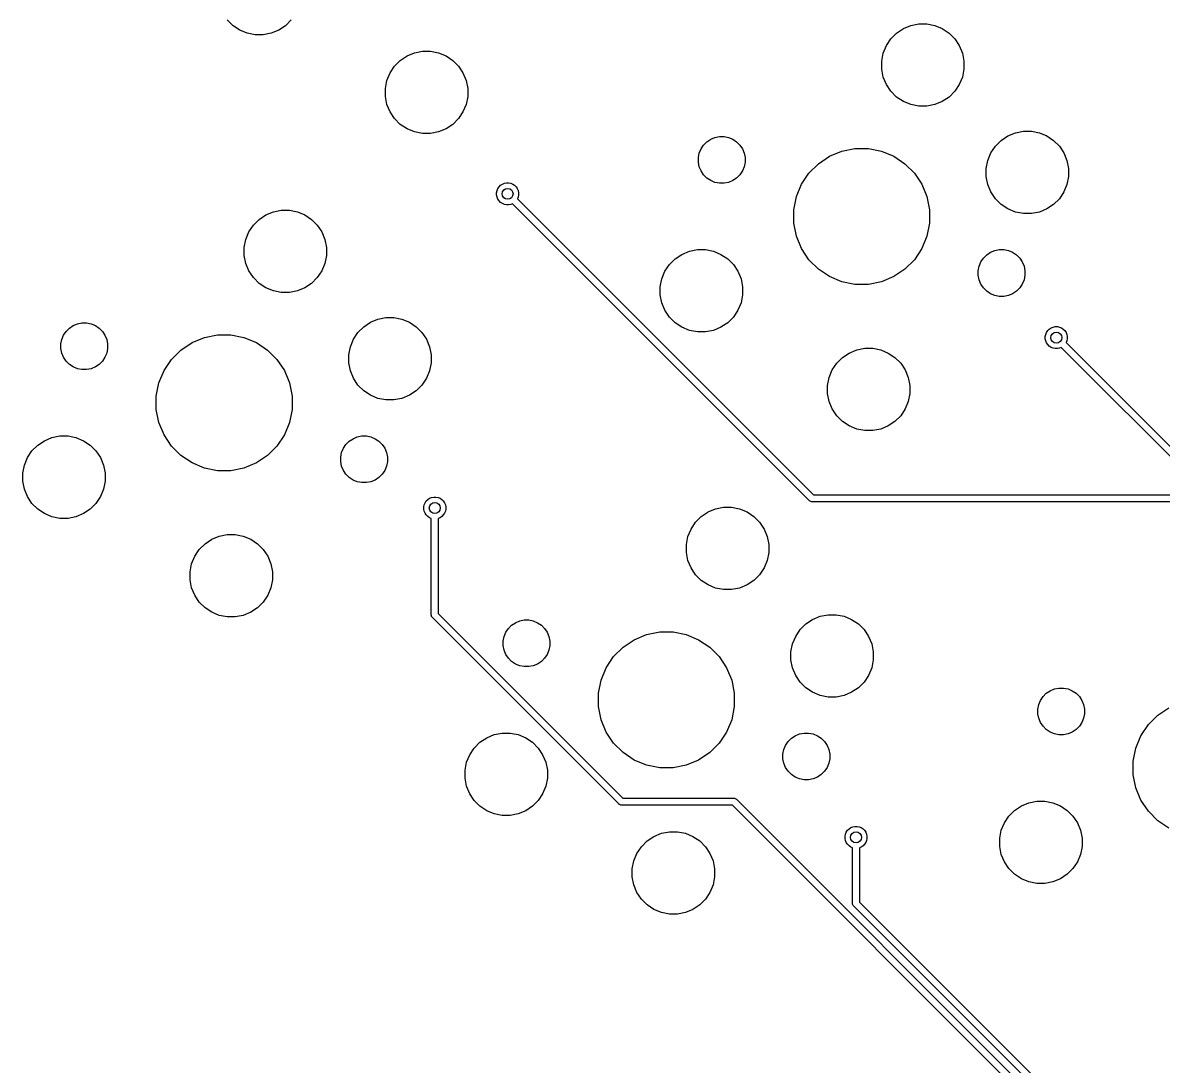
# Model space of a CAD drawing. Extents: x 0.3 to 11, y -13.3 to 4.6.
# Drawn here: x 0.254 to 1.891, y -10.975 to -9.478 of the extents above; entities that cross this region are included whole.
import ezdxf

# ---------------------------------------------------------------- set-up
doc = ezdxf.new("R2010")
doc.units = 0
doc.header["$MEASUREMENT"] = 0
doc.layers.add('BLACK', color=7, linetype='CONTINUOUS')

msp = doc.modelspace()

# ---------------------------------------------------------------- linework, layer by layer
at = {"layer": 'BLACK', "linetype": 'CONTINUOUS'}
for p, q in [((0.55599, -9.48201), (0.54777, -9.47378)), ((0.63951, -9.47378), (0.63128, -9.48201)), ((0.56566, -9.48847), (0.55599, -9.48201)), ((0.57641, -9.49292), (0.56566, -9.48847)), ((0.62161, -9.48847), (0.61086, -9.49292)), ((0.63128, -9.48201), (0.62161, -9.48847)), ((1.50825, -9.49263), (1.51792, -9.48617)), ((1.51792, -9.48617), (1.52867, -9.48172)), ((1.52867, -9.48172), (1.54007, -9.47945)), ((1.54007, -9.47945), (1.55171, -9.47945)), ((1.55171, -9.47945), (1.56312, -9.48172)), ((1.56312, -9.48172), (1.57386, -9.48617)), ((1.57386, -9.48617), (1.58354, -9.49263)), ((0.58782, -9.49519), (0.57641, -9.49292)), ((0.59945, -9.49519), (0.58782, -9.49519)), ((0.61086, -9.49292), (0.59945, -9.49519)), ((1.49356, -9.51053), (1.50002, -9.50086)), ((1.50002, -9.50086), (1.50825, -9.49263)), ((1.58354, -9.49263), (1.59176, -9.50086)), ((1.59176, -9.50086), (1.59823, -9.51053)), ((0.8057, -9.52537), (0.81645, -9.52092)), ((0.81645, -9.52092), (0.82786, -9.51865)), ((0.82786, -9.51865), (0.83949, -9.51865)), ((0.83949, -9.51865), (0.8509, -9.52092)), ((0.8509, -9.52092), (0.86165, -9.52537)), ((1.48684, -9.53269), (1.48911, -9.52128)), ((1.48911, -9.52128), (1.49356, -9.51053)), ((1.59823, -9.51053), (1.60268, -9.52128)), ((1.60268, -9.52128), (1.60495, -9.53269)), ((0.78134, -9.54973), (0.7878, -9.54006)), ((0.7878, -9.54006), (0.79603, -9.53183)), ((0.79603, -9.53183), (0.8057, -9.52537)), ((0.86165, -9.52537), (0.87132, -9.53183)), ((0.87132, -9.53183), (0.87955, -9.54006)), ((0.87955, -9.54006), (0.88601, -9.54973)), ((1.48684, -9.54432), (1.48684, -9.53269)), ((1.60495, -9.53269), (1.60495, -9.54432)), ((0.77689, -9.56048), (0.78134, -9.54973)), ((0.88601, -9.54973), (0.89046, -9.56048)), ((1.48911, -9.55573), (1.48684, -9.54432)), ((1.49356, -9.56647), (1.48911, -9.55573)), ((1.60268, -9.55573), (1.59823, -9.56647)), ((1.60495, -9.54432), (1.60268, -9.55573)), ((0.77462, -9.57189), (0.77689, -9.56048)), ((0.77462, -9.58352), (0.77462, -9.57189)), ((0.89046, -9.56048), (0.89273, -9.57189)), ((0.89273, -9.57189), (0.89273, -9.58352)), ((1.50002, -9.57615), (1.49356, -9.56647)), ((1.59823, -9.56647), (1.59176, -9.57615)), ((0.77689, -9.59493), (0.77462, -9.58352)), ((0.89273, -9.58352), (0.89046, -9.59493)), ((1.50825, -9.58437), (1.50002, -9.57615)), ((1.51792, -9.59084), (1.50825, -9.58437)), ((1.58354, -9.58437), (1.57386, -9.59084)), ((1.59176, -9.57615), (1.58354, -9.58437)), ((0.78134, -9.60568), (0.77689, -9.59493)), ((0.7878, -9.61535), (0.78134, -9.60568)), ((0.88601, -9.60568), (0.87955, -9.61535)), ((0.89046, -9.59493), (0.88601, -9.60568)), ((1.52867, -9.59529), (1.51792, -9.59084)), ((1.54007, -9.59756), (1.52867, -9.59529)), ((1.55171, -9.59756), (1.54007, -9.59756)), ((1.56312, -9.59529), (1.55171, -9.59756)), ((1.57386, -9.59084), (1.56312, -9.59529)), ((0.79603, -9.62358), (0.7878, -9.61535)), ((0.87955, -9.61535), (0.87132, -9.62358)), ((0.8057, -9.63004), (0.79603, -9.62358)), ((0.81645, -9.63449), (0.8057, -9.63004)), ((0.82786, -9.63676), (0.81645, -9.63449)), ((0.83949, -9.63676), (0.82786, -9.63676)), ((0.8509, -9.63449), (0.83949, -9.63676)), ((0.86165, -9.63004), (0.8509, -9.63449)), ((0.87132, -9.62358), (0.86165, -9.63004)), ((1.66799, -9.64022), (1.67874, -9.63576)), ((1.67874, -9.63576), (1.69015, -9.6335)), ((1.69015, -9.6335), (1.70178, -9.6335)), ((1.70178, -9.6335), (1.71319, -9.63576)), ((1.71319, -9.63576), (1.72393, -9.64022)), ((1.22768, -9.65871), (1.23135, -9.65323)), ((1.23135, -9.65323), (1.23602, -9.64856)), ((1.23602, -9.64856), (1.2415, -9.64489)), ((1.2415, -9.64489), (1.2476, -9.64237)), ((1.2476, -9.64237), (1.25407, -9.64108)), ((1.25407, -9.64108), (1.26067, -9.64108)), ((1.26067, -9.64108), (1.26714, -9.64237)), ((1.26714, -9.64237), (1.27324, -9.64489)), ((1.27324, -9.64489), (1.27873, -9.64856)), ((1.27873, -9.64856), (1.28339, -9.65323)), ((1.28339, -9.65323), (1.28706, -9.65871)), ((1.64363, -9.66458), (1.65009, -9.6549)), ((1.65009, -9.6549), (1.65832, -9.64668)), ((1.65832, -9.64668), (1.66799, -9.64022)), ((1.72393, -9.64022), (1.73361, -9.64668)), ((1.73361, -9.64668), (1.74183, -9.6549)), ((1.74183, -9.6549), (1.7483, -9.66458)), ((1.22387, -9.67128), (1.22516, -9.66481)), ((1.22516, -9.66481), (1.22768, -9.65871)), ((1.28706, -9.65871), (1.28958, -9.66481)), ((1.28958, -9.66481), (1.29087, -9.67128)), ((1.39602, -9.68001), (1.41198, -9.66935)), ((1.41198, -9.66935), (1.42972, -9.662)), ((1.42972, -9.662), (1.44854, -9.65826)), ((1.44854, -9.65826), (1.46774, -9.65826)), ((1.46774, -9.65826), (1.48656, -9.662)), ((1.48656, -9.662), (1.50429, -9.66935)), ((1.50429, -9.66935), (1.52025, -9.68001)), ((1.63918, -9.67532), (1.64363, -9.66458)), ((1.7483, -9.66458), (1.75275, -9.67532)), ((1.22387, -9.67788), (1.22387, -9.67128)), ((1.22516, -9.68435), (1.22387, -9.67788)), ((1.22768, -9.69045), (1.22516, -9.68435)), ((1.28958, -9.68435), (1.28706, -9.69045)), ((1.29087, -9.67788), (1.28958, -9.68435)), ((1.29087, -9.67128), (1.29087, -9.67788)), ((1.38245, -9.69358), (1.39602, -9.68001)), ((1.52025, -9.68001), (1.53383, -9.69358)), ((1.63691, -9.68673), (1.63918, -9.67532)), ((1.63691, -9.69837), (1.63691, -9.68673)), ((1.75275, -9.67532), (1.75502, -9.68673)), ((1.75502, -9.68673), (1.75502, -9.69837)), ((1.23135, -9.69594), (1.22768, -9.69045)), ((1.23602, -9.7006), (1.23135, -9.69594)), ((1.2415, -9.70427), (1.23602, -9.7006)), ((1.27873, -9.7006), (1.27324, -9.70427)), ((1.28339, -9.69594), (1.27873, -9.7006)), ((1.28706, -9.69045), (1.28339, -9.69594)), ((1.37179, -9.70954), (1.38245, -9.69358)), ((1.53383, -9.69358), (1.54449, -9.70954)), ((1.63918, -9.70978), (1.63691, -9.69837)), ((1.75502, -9.69837), (1.75275, -9.70978)), ((0.93425, -9.72168), (0.93486, -9.71863)), ((0.93486, -9.71863), (0.93604, -9.71577)), ((0.93604, -9.71577), (0.93777, -9.71319)), ((0.93777, -9.71319), (0.93996, -9.711)), ((0.93996, -9.711), (0.94254, -9.70927)), ((0.94254, -9.70927), (0.94541, -9.70809)), ((0.94541, -9.70809), (0.94845, -9.70748)), ((0.94845, -9.70748), (0.95155, -9.70748)), ((0.95155, -9.70748), (0.95459, -9.70809)), ((0.95459, -9.70809), (0.95746, -9.70927)), ((0.95746, -9.70927), (0.96004, -9.711)), ((0.96004, -9.711), (0.96223, -9.71319)), ((0.96223, -9.71319), (0.96396, -9.71577)), ((0.96396, -9.71577), (0.96514, -9.71863)), ((0.96514, -9.71863), (0.96575, -9.72168)), ((1.2476, -9.70679), (1.2415, -9.70427)), ((1.25407, -9.70808), (1.2476, -9.70679)), ((1.26067, -9.70808), (1.25407, -9.70808)), ((1.26714, -9.70679), (1.26067, -9.70808)), ((1.27324, -9.70427), (1.26714, -9.70679)), ((1.36444, -9.72727), (1.37179, -9.70954)), ((1.54449, -9.70954), (1.55184, -9.72727)), ((1.64363, -9.72052), (1.63918, -9.70978)), ((1.75275, -9.70978), (1.7483, -9.72052)), ((0.93425, -9.72478), (0.93425, -9.72168)), ((0.93486, -9.72782), (0.93425, -9.72478)), ((0.93604, -9.73069), (0.93486, -9.72782)), ((0.93777, -9.73327), (0.93604, -9.73069)), ((0.93996, -9.73546), (0.93777, -9.73327)), ((0.94254, -9.73718), (0.93996, -9.73546)), ((0.96514, -9.72782), (0.96412, -9.73028)), ((0.96412, -9.73028), (0.96946, -9.73561)), ((0.96575, -9.72478), (0.96514, -9.72782)), ((0.96575, -9.72168), (0.96575, -9.72478)), ((0.96946, -9.73561), (0.96946, -9.73561)), ((0.96946, -9.73561), (1.38898, -10.1551)), ((1.3607, -9.7461), (1.36444, -9.72727)), ((1.55184, -9.72727), (1.55558, -9.7461)), ((1.65009, -9.7302), (1.64363, -9.72052)), ((1.65832, -9.73842), (1.65009, -9.7302)), ((1.74183, -9.7302), (1.73361, -9.73842)), ((1.7483, -9.72052), (1.74183, -9.7302)), ((0.60313, -9.7535), (0.61388, -9.74905)), ((0.61388, -9.74905), (0.62529, -9.74678)), ((0.62529, -9.74678), (0.63692, -9.74678)), ((0.63692, -9.74678), (0.64833, -9.74905)), ((0.64833, -9.74905), (0.65908, -9.7535)), ((0.94541, -9.73837), (0.94254, -9.73718)), ((0.94845, -9.73898), (0.94541, -9.73837)), ((0.95155, -9.73898), (0.94845, -9.73898)), ((0.95459, -9.73837), (0.95155, -9.73898)), ((0.95705, -9.73735), (0.95459, -9.73837)), ((0.96239, -9.74269), (0.95705, -9.73735)), ((1.3832, -10.1635), (0.96239, -9.74269)), ((0.96239, -9.74269), (0.96239, -9.74269)), ((1.3607, -9.76529), (1.3607, -9.7461)), ((1.55558, -9.7461), (1.55558, -9.76529)), ((1.66799, -9.74488), (1.65832, -9.73842)), ((1.67874, -9.74934), (1.66799, -9.74488)), ((1.69015, -9.75161), (1.67874, -9.74934)), ((1.70178, -9.75161), (1.69015, -9.75161)), ((1.71319, -9.74934), (1.70178, -9.75161)), ((1.72393, -9.74488), (1.71319, -9.74934)), ((1.73361, -9.73842), (1.72393, -9.74488)), ((0.57877, -9.77786), (0.58523, -9.76819)), ((0.58523, -9.76819), (0.59346, -9.75996)), ((0.59346, -9.75996), (0.60313, -9.7535)), ((0.65908, -9.7535), (0.66875, -9.75996)), ((0.66875, -9.75996), (0.67697, -9.76819)), ((0.67697, -9.76819), (0.68344, -9.77786)), ((1.36444, -9.78412), (1.3607, -9.76529)), ((1.55558, -9.76529), (1.55184, -9.78412)), ((0.57432, -9.78861), (0.57877, -9.77786)), ((0.68344, -9.77786), (0.68789, -9.78861)), ((1.37179, -9.80185), (1.36444, -9.78412)), ((1.55184, -9.78412), (1.54449, -9.80185)), ((0.57205, -9.80002), (0.57432, -9.78861)), ((0.57205, -9.81165), (0.57205, -9.80002)), ((0.68789, -9.78861), (0.69016, -9.80002)), ((0.69016, -9.80002), (0.69016, -9.81165)), ((1.38245, -9.81781), (1.37179, -9.80185)), ((1.54449, -9.80185), (1.53383, -9.81781)), ((0.57432, -9.82306), (0.57205, -9.81165)), ((0.69016, -9.81165), (0.68789, -9.82306)), ((1.18234, -9.82472), (1.19056, -9.8165)), ((1.19056, -9.8165), (1.20023, -9.81004)), ((1.20023, -9.81004), (1.21098, -9.80558)), ((1.21098, -9.80558), (1.22239, -9.80331)), ((1.22239, -9.80331), (1.23402, -9.80331)), ((1.23402, -9.80331), (1.24543, -9.80558)), ((1.24543, -9.80558), (1.25618, -9.81004)), ((1.25618, -9.81004), (1.26585, -9.8165)), ((1.26585, -9.8165), (1.27408, -9.82472)), ((1.39602, -9.83138), (1.38245, -9.81781)), ((1.53383, -9.81781), (1.52025, -9.83138)), ((1.62922, -9.82094), (1.63289, -9.81546)), ((1.63289, -9.81546), (1.63755, -9.81079)), ((1.63755, -9.81079), (1.64304, -9.80712)), ((1.64304, -9.80712), (1.64914, -9.8046)), ((1.64914, -9.8046), (1.65561, -9.80331)), ((1.65561, -9.80331), (1.66221, -9.80331)), ((1.66221, -9.80331), (1.66868, -9.8046)), ((1.66868, -9.8046), (1.67478, -9.80712)), ((1.67478, -9.80712), (1.68026, -9.81079)), ((1.68026, -9.81079), (1.68493, -9.81546)), ((1.68493, -9.81546), (1.68859, -9.82094)), ((0.57877, -9.83381), (0.57432, -9.82306)), ((0.58523, -9.84348), (0.57877, -9.83381)), ((0.68344, -9.83381), (0.67697, -9.84348)), ((0.68789, -9.82306), (0.68344, -9.83381)), ((1.17142, -9.84514), (1.17587, -9.8344)), ((1.17587, -9.8344), (1.18234, -9.82472)), ((1.27408, -9.82472), (1.28054, -9.8344)), ((1.28054, -9.8344), (1.28499, -9.84514)), ((1.41198, -9.84205), (1.39602, -9.83138)), ((1.52025, -9.83138), (1.50429, -9.84205)), ((1.62541, -9.83351), (1.62669, -9.82704)), ((1.62541, -9.84011), (1.62541, -9.83351)), ((1.62669, -9.82704), (1.62922, -9.82094)), ((1.68859, -9.82094), (1.69112, -9.82704)), ((1.69112, -9.82704), (1.69241, -9.83351)), ((1.69241, -9.83351), (1.69241, -9.84011)), ((0.59346, -9.8517), (0.58523, -9.84348)), ((0.67697, -9.84348), (0.66875, -9.8517)), ((1.16915, -9.85655), (1.17142, -9.84514)), ((1.28499, -9.84514), (1.28726, -9.85655)), ((1.42972, -9.84939), (1.41198, -9.84205)), ((1.44854, -9.85314), (1.42972, -9.84939)), ((1.48656, -9.84939), (1.46774, -9.85314)), ((1.50429, -9.84205), (1.48656, -9.84939)), ((1.62669, -9.84658), (1.62541, -9.84011)), ((1.62922, -9.85268), (1.62669, -9.84658)), ((1.69112, -9.84658), (1.68859, -9.85268)), ((1.69241, -9.84011), (1.69112, -9.84658)), ((0.60313, -9.85817), (0.59346, -9.8517)), ((0.61388, -9.86262), (0.60313, -9.85817)), ((0.62529, -9.86489), (0.61388, -9.86262)), ((0.63692, -9.86489), (0.62529, -9.86489)), ((0.64833, -9.86262), (0.63692, -9.86489)), ((0.65908, -9.85817), (0.64833, -9.86262)), ((0.66875, -9.8517), (0.65908, -9.85817)), ((1.16915, -9.86819), (1.16915, -9.85655)), ((1.28726, -9.85655), (1.28726, -9.86819)), ((1.46774, -9.85314), (1.44854, -9.85314)), ((1.63289, -9.85817), (1.62922, -9.85268)), ((1.63755, -9.86283), (1.63289, -9.85817)), ((1.64304, -9.8665), (1.63755, -9.86283)), ((1.64914, -9.86902), (1.64304, -9.8665)), ((1.67478, -9.8665), (1.66868, -9.86902)), ((1.68026, -9.86283), (1.67478, -9.8665)), ((1.68493, -9.85817), (1.68026, -9.86283)), ((1.68859, -9.85268), (1.68493, -9.85817)), ((1.17142, -9.8796), (1.16915, -9.86819)), ((1.17587, -9.89034), (1.17142, -9.8796)), ((1.28499, -9.8796), (1.28054, -9.89034)), ((1.28726, -9.86819), (1.28499, -9.8796)), ((1.65561, -9.87031), (1.64914, -9.86902)), ((1.66221, -9.87031), (1.65561, -9.87031)), ((1.66868, -9.86902), (1.66221, -9.87031)), ((1.18234, -9.90001), (1.17587, -9.89034)), ((1.19056, -9.90824), (1.18234, -9.90001)), ((1.27408, -9.90001), (1.26585, -9.90824)), ((1.28054, -9.89034), (1.27408, -9.90001)), ((0.31656, -9.92056), (0.32123, -9.91589)), ((0.32123, -9.91589), (0.32672, -9.91223)), ((0.32672, -9.91223), (0.33281, -9.9097)), ((0.33281, -9.9097), (0.33928, -9.90841)), ((0.33928, -9.90841), (0.34588, -9.90841)), ((0.34588, -9.90841), (0.35235, -9.9097)), ((0.35235, -9.9097), (0.35845, -9.91223)), ((0.35845, -9.91223), (0.36394, -9.91589)), ((0.36394, -9.91589), (0.36861, -9.92056)), ((0.7353, -9.92224), (0.74353, -9.91401)), ((0.74353, -9.91401), (0.7532, -9.90755)), ((0.7532, -9.90755), (0.76395, -9.9031)), ((0.76395, -9.9031), (0.77536, -9.90083)), ((0.77536, -9.90083), (0.78699, -9.90083)), ((0.78699, -9.90083), (0.7984, -9.9031)), ((0.7984, -9.9031), (0.80915, -9.90755)), ((0.80915, -9.90755), (0.81882, -9.91401)), ((0.81882, -9.91401), (0.82705, -9.92224)), ((1.20023, -9.9147), (1.19056, -9.90824)), ((1.21098, -9.91915), (1.20023, -9.9147)), ((1.25618, -9.9147), (1.24543, -9.91915)), ((1.26585, -9.90824), (1.25618, -9.9147)), ((1.72736, -9.9173), (1.72994, -9.91558)), ((1.72994, -9.91558), (1.73281, -9.91439)), ((1.73281, -9.91439), (1.73585, -9.91379)), ((1.73585, -9.91379), (1.73895, -9.91379)), ((1.73895, -9.91379), (1.742, -9.91439)), ((1.742, -9.91439), (1.74486, -9.91558)), ((1.74486, -9.91558), (1.74744, -9.9173)), ((0.30908, -9.93861), (0.31037, -9.93214)), ((0.31037, -9.93214), (0.3129, -9.92604)), ((0.3129, -9.92604), (0.31656, -9.92056)), ((0.36861, -9.92056), (0.37227, -9.92604)), ((0.37227, -9.92604), (0.3748, -9.93214)), ((0.3748, -9.93214), (0.37608, -9.93861)), ((0.4972, -9.93668), (0.51493, -9.92933)), ((0.51493, -9.92933), (0.53375, -9.92559)), ((0.53375, -9.92559), (0.55295, -9.92559)), ((0.55295, -9.92559), (0.57177, -9.92933)), ((0.57177, -9.92933), (0.58951, -9.93668)), ((0.72439, -9.94266), (0.72884, -9.93191)), ((0.72884, -9.93191), (0.7353, -9.92224)), ((0.82705, -9.92224), (0.83351, -9.93191)), ((0.83351, -9.93191), (0.83796, -9.94266)), ((1.22239, -9.92142), (1.21098, -9.91915)), ((1.23402, -9.92142), (1.22239, -9.92142)), ((1.24543, -9.91915), (1.23402, -9.92142)), ((1.72165, -9.92798), (1.72226, -9.92494)), ((1.72165, -9.93109), (1.72165, -9.92798)), ((1.72226, -9.93413), (1.72165, -9.93109)), ((1.72226, -9.92494), (1.72345, -9.92208)), ((1.72345, -9.92208), (1.72517, -9.9195)), ((1.72517, -9.9195), (1.72736, -9.9173)), ((1.74744, -9.9173), (1.74963, -9.9195)), ((1.74963, -9.9195), (1.75136, -9.92208)), ((1.75136, -9.92208), (1.75254, -9.92494)), ((1.75254, -9.92494), (1.75315, -9.92798)), ((1.75315, -9.93109), (1.75254, -9.93413)), ((1.75315, -9.92798), (1.75315, -9.93109)), ((0.30908, -9.94521), (0.30908, -9.93861)), ((0.31037, -9.95168), (0.30908, -9.94521)), ((0.37608, -9.94521), (0.3748, -9.95168)), ((0.37608, -9.93861), (0.37608, -9.94521)), ((0.46766, -9.96091), (0.48124, -9.94734)), ((0.48124, -9.94734), (0.4972, -9.93668)), ((0.58951, -9.93668), (0.60547, -9.94734)), ((0.60547, -9.94734), (0.61904, -9.96091)), ((0.72212, -9.95407), (0.72439, -9.94266)), ((0.83796, -9.94266), (0.84023, -9.95407)), ((1.44027, -9.9516), (1.45102, -9.94715)), ((1.45102, -9.94715), (1.46243, -9.94488)), ((1.46243, -9.94488), (1.47406, -9.94488)), ((1.47406, -9.94488), (1.48547, -9.94715)), ((1.48547, -9.94715), (1.49622, -9.9516)), ((1.72345, -9.93699), (1.72226, -9.93413)), ((1.72517, -9.93957), (1.72345, -9.93699)), ((1.72736, -9.94177), (1.72517, -9.93957)), ((1.72994, -9.94349), (1.72736, -9.94177)), ((1.73281, -9.94468), (1.72994, -9.94349)), ((1.73585, -9.94528), (1.73281, -9.94468)), ((1.73895, -9.94528), (1.73585, -9.94528)), ((1.742, -9.94468), (1.73895, -9.94528)), ((1.74445, -9.94366), (1.742, -9.94468)), ((1.74979, -9.94899), (1.74445, -9.94366)), ((1.94077, -10.14), (1.74979, -9.94899)), ((1.74979, -9.94899), (1.74979, -9.94899)), ((1.75254, -9.93413), (1.75153, -9.93659)), ((1.75153, -9.93659), (1.75686, -9.94192)), ((1.75686, -9.94192), (1.75686, -9.94192)), ((1.75686, -9.94192), (1.94655, -10.1316)), ((0.3129, -9.95778), (0.31037, -9.95168)), ((0.31656, -9.96327), (0.3129, -9.95778)), ((0.32123, -9.96793), (0.31656, -9.96327)), ((0.36861, -9.96327), (0.36394, -9.96793)), ((0.37227, -9.95778), (0.36861, -9.96327)), ((0.3748, -9.95168), (0.37227, -9.95778)), ((0.457, -9.97687), (0.46766, -9.96091)), ((0.61904, -9.96091), (0.6297, -9.97687)), ((0.72212, -9.9657), (0.72212, -9.95407)), ((0.72439, -9.97711), (0.72212, -9.9657)), ((0.84023, -9.9657), (0.83796, -9.97711)), ((0.84023, -9.95407), (0.84023, -9.9657)), ((1.42237, -9.96629), (1.4306, -9.95806)), ((1.4306, -9.95806), (1.44027, -9.9516)), ((1.49622, -9.9516), (1.50589, -9.95806)), ((1.50589, -9.95806), (1.51412, -9.96629)), ((0.32672, -9.9716), (0.32123, -9.96793)), ((0.33281, -9.97413), (0.32672, -9.9716)), ((0.33928, -9.97541), (0.33281, -9.97413)), ((0.34588, -9.97541), (0.33928, -9.97541)), ((0.35235, -9.97413), (0.34588, -9.97541)), ((0.35845, -9.9716), (0.35235, -9.97413)), ((0.36394, -9.96793), (0.35845, -9.9716)), ((0.44966, -9.99461), (0.457, -9.97687)), ((0.6297, -9.97687), (0.63705, -9.99461)), ((0.72884, -9.98786), (0.72439, -9.97711)), ((0.83796, -9.97711), (0.83351, -9.98786)), ((1.41146, -9.98671), (1.41591, -9.97596)), ((1.41591, -9.97596), (1.42237, -9.96629)), ((1.51412, -9.96629), (1.52058, -9.97596)), ((1.52058, -9.97596), (1.52503, -9.98671)), ((0.44591, -10.0134), (0.44966, -9.99461)), ((0.63705, -9.99461), (0.64079, -10.0134)), ((0.7353, -9.99753), (0.72884, -9.98786)), ((0.74353, -10.0058), (0.7353, -9.99753)), ((0.82705, -9.99753), (0.81882, -10.0058)), ((0.83351, -9.98786), (0.82705, -9.99753)), ((1.40919, -9.99812), (1.41146, -9.98671)), ((1.40919, -10.0098), (1.40919, -9.99812)), ((1.52503, -9.98671), (1.5273, -9.99812)), ((1.5273, -9.99812), (1.5273, -10.0098)), ((0.44591, -10.0326), (0.44591, -10.0134)), ((0.64079, -10.0134), (0.64079, -10.0326)), ((0.7532, -10.0122), (0.74353, -10.0058)), ((0.76395, -10.0167), (0.7532, -10.0122)), ((0.80915, -10.0122), (0.7984, -10.0167)), ((0.81882, -10.0058), (0.80915, -10.0122)), ((1.41146, -10.0212), (1.40919, -10.0098)), ((1.5273, -10.0098), (1.52503, -10.0212)), ((0.77536, -10.0189), (0.76395, -10.0167)), ((0.78699, -10.0189), (0.77536, -10.0189)), ((0.7984, -10.0167), (0.78699, -10.0189)), ((1.41591, -10.0319), (1.41146, -10.0212)), ((1.52503, -10.0212), (1.52058, -10.0319)), ((0.44966, -10.0515), (0.44591, -10.0326)), ((0.64079, -10.0326), (0.63705, -10.0515)), ((1.42237, -10.0416), (1.41591, -10.0319)), ((1.4306, -10.0498), (1.42237, -10.0416)), ((1.51412, -10.0416), (1.50589, -10.0498)), ((1.52058, -10.0319), (1.51412, -10.0416)), ((0.457, -10.0692), (0.44966, -10.0515)), ((0.63705, -10.0515), (0.6297, -10.0692)), ((1.44027, -10.0563), (1.4306, -10.0498)), ((1.45102, -10.0607), (1.44027, -10.0563)), ((1.46243, -10.063), (1.45102, -10.0607)), ((1.47406, -10.063), (1.46243, -10.063)), ((1.48547, -10.0607), (1.47406, -10.063)), ((1.49622, -10.0563), (1.48547, -10.0607)), ((1.50589, -10.0498), (1.49622, -10.0563)), ((0.27577, -10.0838), (0.28545, -10.0774)), ((0.28545, -10.0774), (0.29619, -10.0729)), ((0.29619, -10.0729), (0.3076, -10.0706)), ((0.3076, -10.0706), (0.31924, -10.0706)), ((0.31924, -10.0706), (0.33065, -10.0729)), ((0.33065, -10.0729), (0.34139, -10.0774)), ((0.34139, -10.0774), (0.35107, -10.0838)), ((0.46766, -10.0851), (0.457, -10.0692)), ((0.6297, -10.0692), (0.61904, -10.0851)), ((0.7181, -10.0828), (0.72276, -10.0781)), ((0.72276, -10.0781), (0.72825, -10.0745)), ((0.72825, -10.0745), (0.73435, -10.0719)), ((0.73435, -10.0719), (0.74082, -10.0706)), ((0.74082, -10.0706), (0.74742, -10.0706)), ((0.74742, -10.0706), (0.75389, -10.0719)), ((0.75389, -10.0719), (0.75999, -10.0745)), ((0.75999, -10.0745), (0.76548, -10.0781)), ((0.76548, -10.0781), (0.77014, -10.0828)), ((0.26109, -10.1017), (0.26755, -10.0921)), ((0.26755, -10.0921), (0.27577, -10.0838)), ((0.35107, -10.0838), (0.35929, -10.0921)), ((0.35929, -10.0921), (0.36575, -10.1017)), ((0.48124, -10.0987), (0.46766, -10.0851)), ((0.61904, -10.0851), (0.60547, -10.0987)), ((0.71062, -10.1008), (0.71191, -10.0944)), ((0.71191, -10.0944), (0.71443, -10.0883)), ((0.71443, -10.0883), (0.7181, -10.0828)), ((0.77014, -10.0828), (0.77381, -10.0883)), ((0.77381, -10.0883), (0.77633, -10.0944)), ((0.77633, -10.0944), (0.77762, -10.1008)), ((0.25437, -10.1239), (0.25664, -10.1125)), ((0.25664, -10.1125), (0.26109, -10.1017)), ((0.36575, -10.1017), (0.37021, -10.1125)), ((0.37021, -10.1125), (0.37248, -10.1239)), ((0.4972, -10.1094), (0.48124, -10.0987)), ((0.51493, -10.1167), (0.4972, -10.1094)), ((0.58951, -10.1094), (0.57177, -10.1167)), ((0.60547, -10.0987), (0.58951, -10.1094)), ((0.71062, -10.1074), (0.71062, -10.1008)), ((0.71191, -10.1139), (0.71062, -10.1074)), ((0.77762, -10.1074), (0.77633, -10.1139)), ((0.77762, -10.1008), (0.77762, -10.1074)), ((0.25437, -10.1355), (0.25437, -10.1239)), ((0.37248, -10.1239), (0.37248, -10.1355)), ((0.53375, -10.1205), (0.51493, -10.1167)), ((0.55295, -10.1205), (0.53375, -10.1205)), ((0.57177, -10.1167), (0.55295, -10.1205)), ((0.71443, -10.12), (0.71191, -10.1139)), ((0.7181, -10.1255), (0.71443, -10.12)), ((0.72276, -10.1302), (0.7181, -10.1255)), ((0.77014, -10.1255), (0.76548, -10.1302)), ((0.77381, -10.12), (0.77014, -10.1255)), ((0.77633, -10.1139), (0.77381, -10.12)), ((0.25664, -10.1469), (0.25437, -10.1355)), ((0.37248, -10.1355), (0.37021, -10.1469)), ((0.72825, -10.1338), (0.72276, -10.1302)), ((0.73435, -10.1364), (0.72825, -10.1338)), ((0.74082, -10.1376), (0.73435, -10.1364)), ((0.74742, -10.1376), (0.74082, -10.1376)), ((0.75389, -10.1364), (0.74742, -10.1376)), ((0.75999, -10.1338), (0.75389, -10.1364)), ((0.76548, -10.1302), (0.75999, -10.1338)), ((0.26109, -10.1577), (0.25664, -10.1469)), ((0.26755, -10.1673), (0.26109, -10.1577)), ((0.36575, -10.1577), (0.35929, -10.1673)), ((0.37021, -10.1469), (0.36575, -10.1577)), ((0.83334, -10.1639), (0.83553, -10.1617)), ((0.83553, -10.1617), (0.83811, -10.16)), ((0.83811, -10.16), (0.84097, -10.1588)), ((0.84097, -10.1588), (0.84402, -10.1582)), ((0.84402, -10.1582), (0.84712, -10.1582)), ((0.84712, -10.1582), (0.85016, -10.1588)), ((0.85016, -10.1588), (0.85303, -10.16)), ((0.85303, -10.16), (0.85561, -10.1617)), ((0.85561, -10.1617), (0.8578, -10.1639)), ((1.38898, -10.1551), (2.11894, -10.1551)), ((0.27577, -10.1756), (0.26755, -10.1673)), ((0.28545, -10.182), (0.27577, -10.1756)), ((0.35107, -10.1756), (0.34139, -10.182)), ((0.35929, -10.1673), (0.35107, -10.1756)), ((0.82982, -10.1724), (0.83042, -10.1693)), ((0.82982, -10.1755), (0.82982, -10.1724)), ((0.83042, -10.1785), (0.82982, -10.1755)), ((0.83042, -10.1693), (0.83161, -10.1665)), ((0.83161, -10.1814), (0.83042, -10.1785)), ((0.83161, -10.1665), (0.83334, -10.1639)), ((0.8578, -10.1639), (0.85952, -10.1665)), ((0.85952, -10.1665), (0.86071, -10.1693)), ((0.86071, -10.1785), (0.85952, -10.1814)), ((0.86071, -10.1693), (0.86132, -10.1724)), ((0.86132, -10.1755), (0.86071, -10.1785)), ((0.86132, -10.1724), (0.86132, -10.1755)), ((1.2377, -10.1797), (1.24845, -10.1753)), ((1.24845, -10.1753), (1.25986, -10.173)), ((1.25986, -10.173), (1.27149, -10.173)), ((1.27149, -10.173), (1.2829, -10.1753)), ((1.2829, -10.1753), (1.29365, -10.1797)), ((1.38335, -10.1637), (1.3832, -10.1635)), ((1.38412, -10.1643), (1.38335, -10.1637)), ((1.38498, -10.1648), (1.38412, -10.1643)), ((1.38593, -10.1651), (1.38498, -10.1648)), ((1.38666, -10.1651), (1.38593, -10.1651)), ((1.38691, -10.1652), (1.38666, -10.1651)), ((1.38666, -10.1651), (1.38666, -10.1651)), ((1.38715, -10.1651), (1.38691, -10.1652)), ((2.11712, -10.1651), (1.38715, -10.1651)), ((0.29619, -10.1865), (0.28545, -10.182)), ((0.3076, -10.1888), (0.29619, -10.1865)), ((0.31924, -10.1888), (0.3076, -10.1888)), ((0.33065, -10.1865), (0.31924, -10.1888)), ((0.34139, -10.182), (0.33065, -10.1865)), ((0.83334, -10.184), (0.83161, -10.1814)), ((0.83553, -10.1861), (0.83334, -10.184)), ((0.83811, -10.1879), (0.83553, -10.1861)), ((0.84057, -10.1889), (0.83811, -10.1879)), ((0.84057, -10.3272), (0.84057, -10.1889)), ((0.85303, -10.1879), (0.85057, -10.1889)), ((0.85057, -10.1889), (0.85057, -10.3254)), ((0.85561, -10.1861), (0.85303, -10.1879)), ((0.8578, -10.184), (0.85561, -10.1861)), ((0.85952, -10.1814), (0.8578, -10.184)), ((1.21334, -10.2041), (1.2198, -10.1944)), ((1.2198, -10.1944), (1.22803, -10.1862)), ((1.22803, -10.1862), (1.2377, -10.1797)), ((1.29365, -10.1797), (1.30332, -10.1862)), ((1.30332, -10.1862), (1.31154, -10.1944)), ((1.31154, -10.1944), (1.31801, -10.2041)), ((1.20889, -10.2148), (1.21334, -10.2041)), ((1.31801, -10.2041), (1.32246, -10.2148)), ((0.50759, -10.2336), (0.51581, -10.2254)), ((0.51581, -10.2254), (0.52548, -10.2189)), ((0.52548, -10.2189), (0.53623, -10.2145)), ((0.53623, -10.2145), (0.54764, -10.2122)), ((0.54764, -10.2122), (0.55927, -10.2122)), ((0.55927, -10.2122), (0.57068, -10.2145)), ((0.57068, -10.2145), (0.58143, -10.2189)), ((0.58143, -10.2189), (0.5911, -10.2254)), ((0.5911, -10.2254), (0.59933, -10.2336)), ((1.20662, -10.2262), (1.20889, -10.2148)), ((1.20662, -10.2379), (1.20662, -10.2262)), ((1.32246, -10.2148), (1.32473, -10.2262)), ((1.32473, -10.2262), (1.32473, -10.2379)), ((0.49667, -10.254), (0.50112, -10.2433)), ((0.50112, -10.2433), (0.50759, -10.2336)), ((0.59933, -10.2336), (0.60579, -10.2433)), ((0.60579, -10.2433), (0.61024, -10.254)), ((1.20889, -10.2493), (1.20662, -10.2379)), ((1.32473, -10.2379), (1.32246, -10.2493)), ((0.4944, -10.2655), (0.49667, -10.254)), ((0.61024, -10.254), (0.61251, -10.2655)), ((1.21334, -10.26), (1.20889, -10.2493)), ((1.2198, -10.2697), (1.21334, -10.26)), ((1.31801, -10.26), (1.31154, -10.2697)), ((1.32246, -10.2493), (1.31801, -10.26)), ((0.4944, -10.2771), (0.4944, -10.2655)), ((0.61251, -10.2655), (0.61251, -10.2771)), ((1.22803, -10.2779), (1.2198, -10.2697)), ((1.31154, -10.2697), (1.30332, -10.2779)), ((0.49667, -10.2885), (0.4944, -10.2771)), ((0.50112, -10.2992), (0.49667, -10.2885)), ((0.61024, -10.2885), (0.60579, -10.2992)), ((0.61251, -10.2771), (0.61024, -10.2885)), ((1.2377, -10.2844), (1.22803, -10.2779)), ((1.24845, -10.2889), (1.2377, -10.2844)), ((1.25986, -10.2911), (1.24845, -10.2889)), ((1.27149, -10.2911), (1.25986, -10.2911)), ((1.2829, -10.2889), (1.27149, -10.2911)), ((1.29365, -10.2844), (1.2829, -10.2889)), ((1.30332, -10.2779), (1.29365, -10.2844)), ((0.50759, -10.3089), (0.50112, -10.2992)), ((0.51581, -10.3171), (0.50759, -10.3089)), ((0.59933, -10.3089), (0.5911, -10.3171)), ((0.60579, -10.2992), (0.59933, -10.3089)), ((0.52548, -10.3236), (0.51581, -10.3171)), ((0.53623, -10.3281), (0.52548, -10.3236)), ((0.58143, -10.3236), (0.57068, -10.3281)), ((0.5911, -10.3171), (0.58143, -10.3236)), ((0.85057, -10.3254), (1.11546, -10.5903)), ((0.54764, -10.3303), (0.53623, -10.3281)), ((0.55927, -10.3303), (0.54764, -10.3303)), ((0.57068, -10.3281), (0.55927, -10.3303)), ((0.84054, -10.3275), (0.84057, -10.3272)), ((0.84057, -10.3277), (0.84054, -10.3275)), ((0.84064, -10.3284), (0.84057, -10.3277)), ((0.84093, -10.3294), (0.84064, -10.3284)), ((0.84139, -10.3302), (0.84093, -10.3294)), ((0.84201, -10.331), (0.84139, -10.3302)), ((0.84221, -10.3312), (0.84201, -10.331)), ((1.10968, -10.5986), (0.84221, -10.3312)), ((0.95113, -10.3468), (0.9558, -10.3421)), ((0.9558, -10.3421), (0.96128, -10.3385)), ((0.96128, -10.3385), (0.96738, -10.3359)), ((0.96738, -10.3359), (0.97385, -10.3346)), ((0.97385, -10.3346), (0.98045, -10.3346)), ((0.98045, -10.3346), (0.98693, -10.3359)), ((0.98693, -10.3359), (0.99302, -10.3385)), ((0.99302, -10.3385), (0.99851, -10.3421)), ((0.99851, -10.3421), (1.00317, -10.3468)), ((1.36987, -10.3485), (1.3781, -10.3402)), ((1.3781, -10.3402), (1.38777, -10.3338)), ((1.38777, -10.3338), (1.39852, -10.3293)), ((1.39852, -10.3293), (1.40993, -10.3271)), ((1.40993, -10.3271), (1.42156, -10.3271)), ((1.42156, -10.3271), (1.43297, -10.3293)), ((1.43297, -10.3293), (1.44372, -10.3338)), ((1.44372, -10.3338), (1.45339, -10.3402)), ((1.45339, -10.3402), (1.46162, -10.3485)), ((0.94365, -10.3648), (0.94494, -10.3584)), ((0.94494, -10.3584), (0.94747, -10.3523)), ((0.94747, -10.3523), (0.95113, -10.3468)), ((1.00317, -10.3468), (1.00684, -10.3523)), ((1.00684, -10.3523), (1.00937, -10.3584)), ((1.00937, -10.3584), (1.01065, -10.3648)), ((1.13177, -10.3629), (1.1495, -10.3556)), ((1.1495, -10.3556), (1.16832, -10.3518)), ((1.16832, -10.3518), (1.18752, -10.3518)), ((1.18752, -10.3518), (1.20634, -10.3556)), ((1.20634, -10.3556), (1.22408, -10.3629)), ((1.35896, -10.3689), (1.36341, -10.3581)), ((1.36341, -10.3581), (1.36987, -10.3485)), ((1.46162, -10.3485), (1.46808, -10.3581)), ((1.46808, -10.3581), (1.47253, -10.3689)), ((0.94365, -10.3714), (0.94365, -10.3648)), ((0.94494, -10.3779), (0.94365, -10.3714)), ((1.01065, -10.3714), (1.00937, -10.3779)), ((1.01065, -10.3648), (1.01065, -10.3714)), ((1.10223, -10.3871), (1.11581, -10.3736)), ((1.11581, -10.3736), (1.13177, -10.3629)), ((1.22408, -10.3629), (1.24004, -10.3736)), ((1.24004, -10.3736), (1.25361, -10.3871)), ((1.35669, -10.3803), (1.35896, -10.3689)), ((1.47253, -10.3689), (1.4748, -10.3803)), ((0.94747, -10.384), (0.94494, -10.3779)), ((0.95113, -10.3895), (0.94747, -10.384)), ((0.9558, -10.3942), (0.95113, -10.3895)), ((1.00317, -10.3895), (0.99851, -10.3942)), ((1.00684, -10.384), (1.00317, -10.3895)), ((1.00937, -10.3779), (1.00684, -10.384)), ((1.09157, -10.4031), (1.10223, -10.3871)), ((1.25361, -10.3871), (1.26427, -10.4031)), ((1.35669, -10.3919), (1.35669, -10.3803)), ((1.4748, -10.3803), (1.4748, -10.3919)), ((0.96128, -10.3978), (0.9558, -10.3942)), ((0.96738, -10.4004), (0.96128, -10.3978)), ((0.97385, -10.4016), (0.96738, -10.4004)), ((0.98045, -10.4016), (0.97385, -10.4016)), ((0.98693, -10.4004), (0.98045, -10.4016)), ((0.99302, -10.3978), (0.98693, -10.4004)), ((0.99851, -10.3942), (0.99302, -10.3978)), ((1.08423, -10.4208), (1.09157, -10.4031)), ((1.26427, -10.4031), (1.27162, -10.4208)), ((1.35896, -10.4033), (1.35669, -10.3919)), ((1.36341, -10.4141), (1.35896, -10.4033)), ((1.47253, -10.4033), (1.46808, -10.4141)), ((1.4748, -10.3919), (1.47253, -10.4033)), ((1.08048, -10.4397), (1.08423, -10.4208)), ((1.27162, -10.4208), (1.27536, -10.4397)), ((1.36987, -10.4238), (1.36341, -10.4141)), ((1.3781, -10.432), (1.36987, -10.4238)), ((1.46162, -10.4238), (1.45339, -10.432)), ((1.46808, -10.4141), (1.46162, -10.4238)), ((1.08048, -10.4589), (1.08048, -10.4397)), ((1.27536, -10.4397), (1.27536, -10.4589)), ((1.38777, -10.4384), (1.3781, -10.432)), ((1.39852, -10.4429), (1.38777, -10.4384)), ((1.44372, -10.4384), (1.43297, -10.4429)), ((1.45339, -10.432), (1.44372, -10.4384)), ((1.71844, -10.4445), (1.7231, -10.4398)), ((1.7231, -10.4398), (1.72859, -10.4362)), ((1.72859, -10.4362), (1.73469, -10.4336)), ((1.73469, -10.4336), (1.74116, -10.4323)), ((1.74116, -10.4323), (1.74776, -10.4323)), ((1.74776, -10.4323), (1.75423, -10.4336)), ((1.75423, -10.4336), (1.76033, -10.4362)), ((1.76033, -10.4362), (1.76581, -10.4398)), ((1.76581, -10.4398), (1.77048, -10.4445)), ((1.40993, -10.4452), (1.39852, -10.4429)), ((1.42156, -10.4452), (1.40993, -10.4452)), ((1.43297, -10.4429), (1.42156, -10.4452)), ((1.71096, -10.4625), (1.71224, -10.4561)), ((1.71224, -10.4561), (1.71477, -10.45)), ((1.71477, -10.45), (1.71844, -10.4445)), ((1.77048, -10.4445), (1.77414, -10.45)), ((1.77414, -10.45), (1.77667, -10.4561)), ((1.77667, -10.4561), (1.77796, -10.4625)), ((1.08423, -10.4777), (1.08048, -10.4589)), ((1.27536, -10.4589), (1.27162, -10.4777)), ((1.71096, -10.4691), (1.71096, -10.4625)), ((1.71224, -10.4756), (1.71096, -10.4691)), ((1.77796, -10.4691), (1.77667, -10.4756)), ((1.77796, -10.4625), (1.77796, -10.4691)), ((1.86954, -10.4848), (1.88311, -10.4713)), ((1.88311, -10.4713), (1.89907, -10.4606)), ((1.09157, -10.4954), (1.08423, -10.4777)), ((1.27162, -10.4777), (1.26427, -10.4954)), ((1.71477, -10.4817), (1.71224, -10.4756)), ((1.71844, -10.4872), (1.71477, -10.4817)), ((1.7231, -10.4919), (1.71844, -10.4872)), ((1.77048, -10.4872), (1.76581, -10.4919)), ((1.77414, -10.4817), (1.77048, -10.4872)), ((1.77667, -10.4756), (1.77414, -10.4817)), ((1.85887, -10.5008), (1.86954, -10.4848)), ((0.91034, -10.5101), (0.92002, -10.5036)), ((0.92002, -10.5036), (0.93076, -10.4991)), ((0.93076, -10.4991), (0.94217, -10.4969)), ((0.94217, -10.4969), (0.95381, -10.4969)), ((0.95381, -10.4969), (0.96522, -10.4991)), ((0.96522, -10.4991), (0.97596, -10.5036)), ((0.97596, -10.5036), (0.98564, -10.5101)), ((1.10223, -10.5114), (1.09157, -10.4954)), ((1.26427, -10.4954), (1.25361, -10.5114)), ((1.35267, -10.509), (1.35733, -10.5044)), ((1.35733, -10.5044), (1.36282, -10.5007)), ((1.36282, -10.5007), (1.36892, -10.4982)), ((1.36892, -10.4982), (1.37539, -10.4969)), ((1.37539, -10.4969), (1.38199, -10.4969)), ((1.38199, -10.4969), (1.38846, -10.4982)), ((1.38846, -10.4982), (1.39456, -10.5007)), ((1.39456, -10.5007), (1.40004, -10.5044)), ((1.40004, -10.5044), (1.40471, -10.509)), ((1.72859, -10.4955), (1.7231, -10.4919)), ((1.73469, -10.4981), (1.72859, -10.4955)), ((1.74116, -10.4993), (1.73469, -10.4981)), ((1.74776, -10.4993), (1.74116, -10.4993)), ((1.75423, -10.4981), (1.74776, -10.4993)), ((1.76033, -10.4955), (1.75423, -10.4981)), ((1.76581, -10.4919), (1.76033, -10.4955)), ((1.85153, -10.5185), (1.85887, -10.5008)), ((0.89566, -10.528), (0.90212, -10.5183)), ((0.90212, -10.5183), (0.91034, -10.5101)), ((0.98564, -10.5101), (0.99386, -10.5183)), ((0.99386, -10.5183), (1.00032, -10.528)), ((1.11581, -10.5249), (1.10223, -10.5114)), ((1.25361, -10.5114), (1.24004, -10.5249)), ((1.34519, -10.5271), (1.34648, -10.5206)), ((1.34648, -10.5206), (1.349, -10.5145)), ((1.349, -10.5145), (1.35267, -10.509)), ((1.40471, -10.509), (1.40838, -10.5145)), ((1.40838, -10.5145), (1.4109, -10.5206)), ((1.4109, -10.5206), (1.41219, -10.5271)), ((1.84778, -10.5374), (1.85153, -10.5185)), ((0.8912, -10.5387), (0.89566, -10.528)), ((1.00032, -10.528), (1.00478, -10.5387)), ((1.13177, -10.5356), (1.11581, -10.5249)), ((1.1495, -10.543), (1.13177, -10.5356)), ((1.22408, -10.5356), (1.20634, -10.543)), ((1.24004, -10.5249), (1.22408, -10.5356)), ((1.34519, -10.5337), (1.34519, -10.5271)), ((1.34648, -10.5401), (1.34519, -10.5337)), ((1.41219, -10.5337), (1.4109, -10.5401)), ((1.41219, -10.5271), (1.41219, -10.5337)), ((1.84778, -10.5566), (1.84778, -10.5374)), ((0.88894, -10.5501), (0.8912, -10.5387)), ((0.88894, -10.5617), (0.88894, -10.5501)), ((1.00478, -10.5387), (1.00705, -10.5501)), ((1.00705, -10.5501), (1.00705, -10.5617)), ((1.16832, -10.5467), (1.1495, -10.543)), ((1.18752, -10.5467), (1.16832, -10.5467)), ((1.20634, -10.543), (1.18752, -10.5467)), ((1.349, -10.5462), (1.34648, -10.5401)), ((1.35267, -10.5517), (1.349, -10.5462)), ((1.35733, -10.5564), (1.35267, -10.5517)), ((1.40471, -10.5517), (1.40004, -10.5564)), ((1.40838, -10.5462), (1.40471, -10.5517)), ((1.4109, -10.5401), (1.40838, -10.5462)), ((0.8912, -10.5732), (0.88894, -10.5617)), ((1.00705, -10.5617), (1.00478, -10.5732)), ((1.36282, -10.5601), (1.35733, -10.5564)), ((1.36892, -10.5626), (1.36282, -10.5601)), ((1.37539, -10.5639), (1.36892, -10.5626)), ((1.38199, -10.5639), (1.37539, -10.5639)), ((1.38846, -10.5626), (1.38199, -10.5639)), ((1.39456, -10.5601), (1.38846, -10.5626)), ((1.40004, -10.5564), (1.39456, -10.5601)), ((1.85153, -10.5754), (1.84778, -10.5566)), ((0.89566, -10.5839), (0.8912, -10.5732)), ((0.90212, -10.5936), (0.89566, -10.5839)), ((1.00032, -10.5839), (0.99386, -10.5936)), ((1.00478, -10.5732), (1.00032, -10.5839)), ((1.85887, -10.5931), (1.85153, -10.5754)), ((0.91034, -10.6018), (0.90212, -10.5936)), ((0.92002, -10.6083), (0.91034, -10.6018)), ((0.98564, -10.6018), (0.97596, -10.6083)), ((0.99386, -10.5936), (0.98564, -10.6018)), ((1.10983, -10.5988), (1.10968, -10.5986)), ((1.11059, -10.5995), (1.10983, -10.5988)), ((1.11146, -10.5999), (1.11059, -10.5995)), ((1.11241, -10.6002), (1.11146, -10.5999)), ((1.11339, -10.6003), (1.11241, -10.6002)), ((1.11363, -10.6003), (1.11339, -10.6003)), ((1.27273, -10.6003), (1.11363, -10.6003)), ((1.11546, -10.5903), (1.27456, -10.5903)), ((1.69629, -11.0238), (1.27273, -10.6003)), ((1.27456, -10.5903), (1.2748, -10.5903)), ((1.2748, -10.5903), (1.27505, -10.5903)), ((1.27505, -10.5903), (1.27578, -10.5903)), ((1.27578, -10.5903), (1.27673, -10.5906)), ((1.27673, -10.5906), (1.27759, -10.5911)), ((1.27759, -10.5911), (1.27836, -10.5917)), ((1.27836, -10.5917), (1.27851, -10.5919)), ((1.27851, -10.5919), (1.70207, -11.0155)), ((1.67765, -10.6078), (1.68732, -10.6013)), ((1.68732, -10.6013), (1.69807, -10.5968)), ((1.69807, -10.5968), (1.70948, -10.5946)), ((1.70948, -10.5946), (1.72111, -10.5946)), ((1.72111, -10.5946), (1.73252, -10.5968)), ((1.73252, -10.5968), (1.74327, -10.6013)), ((1.74327, -10.6013), (1.75294, -10.6078)), ((1.86954, -10.6091), (1.85887, -10.5931)), ((0.93076, -10.6127), (0.92002, -10.6083)), ((0.94217, -10.615), (0.93076, -10.6127)), ((0.95381, -10.615), (0.94217, -10.615)), ((0.96522, -10.6127), (0.95381, -10.615)), ((0.97596, -10.6083), (0.96522, -10.6127)), ((1.66296, -10.6257), (1.66942, -10.616)), ((1.66942, -10.616), (1.67765, -10.6078)), ((1.75294, -10.6078), (1.76117, -10.616)), ((1.76117, -10.616), (1.76763, -10.6257)), ((1.88311, -10.6226), (1.86954, -10.6091)), ((1.43604, -10.639), (1.43777, -10.6364)), ((1.43777, -10.6364), (1.43996, -10.6342)), ((1.43996, -10.6342), (1.44254, -10.6325)), ((1.44254, -10.6325), (1.44541, -10.6313)), ((1.44541, -10.6313), (1.44845, -10.6307)), ((1.44845, -10.6307), (1.45155, -10.6307)), ((1.45155, -10.6307), (1.45459, -10.6313)), ((1.45459, -10.6313), (1.45746, -10.6325)), ((1.45746, -10.6325), (1.46004, -10.6342)), ((1.46004, -10.6342), (1.46223, -10.6364)), ((1.46223, -10.6364), (1.46396, -10.639)), ((1.65624, -10.6478), (1.65851, -10.6364)), ((1.65851, -10.6364), (1.66296, -10.6257)), ((1.76763, -10.6257), (1.77208, -10.6364)), ((1.77208, -10.6364), (1.77435, -10.6478)), ((1.89907, -10.6333), (1.88311, -10.6226)), ((1.14216, -10.6599), (1.15038, -10.6516)), ((1.15038, -10.6516), (1.16005, -10.6452)), ((1.16005, -10.6452), (1.1708, -10.6407)), ((1.1708, -10.6407), (1.18221, -10.6384)), ((1.18221, -10.6384), (1.19384, -10.6384)), ((1.19384, -10.6384), (1.20525, -10.6407)), ((1.20525, -10.6407), (1.216, -10.6452)), ((1.216, -10.6452), (1.22567, -10.6516)), ((1.22567, -10.6516), (1.2339, -10.6599)), ((1.43425, -10.6449), (1.43486, -10.6419)), ((1.43425, -10.648), (1.43425, -10.6449)), ((1.43486, -10.6511), (1.43425, -10.648)), ((1.43486, -10.6419), (1.43604, -10.639)), ((1.43604, -10.6539), (1.43486, -10.6511)), ((1.46396, -10.639), (1.46514, -10.6419)), ((1.46514, -10.6511), (1.46396, -10.6539)), ((1.46514, -10.6419), (1.46575, -10.6449)), ((1.46575, -10.648), (1.46514, -10.6511)), ((1.46575, -10.6449), (1.46575, -10.648)), ((1.65624, -10.6594), (1.65624, -10.6478)), ((1.77435, -10.6478), (1.77435, -10.6594)), ((1.13569, -10.6695), (1.14216, -10.6599)), ((1.2339, -10.6599), (1.24036, -10.6695)), ((1.43777, -10.6565), (1.43604, -10.6539)), ((1.43996, -10.6587), (1.43777, -10.6565)), ((1.44254, -10.6604), (1.43996, -10.6587)), ((1.445, -10.6614), (1.44254, -10.6604)), ((1.445, -10.7411), (1.445, -10.6614)), ((1.45746, -10.6604), (1.455, -10.6614)), ((1.455, -10.6614), (1.455, -10.7393)), ((1.46004, -10.6587), (1.45746, -10.6604)), ((1.46223, -10.6565), (1.46004, -10.6587)), ((1.46396, -10.6539), (1.46223, -10.6565)), ((1.65851, -10.6709), (1.65624, -10.6594)), ((1.77435, -10.6594), (1.77208, -10.6709)), ((1.12897, -10.6917), (1.13124, -10.6803)), ((1.13124, -10.6803), (1.13569, -10.6695)), ((1.24036, -10.6695), (1.24481, -10.6803)), ((1.24481, -10.6803), (1.24708, -10.6917)), ((1.66296, -10.6816), (1.65851, -10.6709)), ((1.66942, -10.6913), (1.66296, -10.6816)), ((1.76763, -10.6816), (1.76117, -10.6913)), ((1.77208, -10.6709), (1.76763, -10.6816)), ((1.12897, -10.7033), (1.12897, -10.6917)), ((1.24708, -10.6917), (1.24708, -10.7033)), ((1.67765, -10.6995), (1.66942, -10.6913)), ((1.68732, -10.706), (1.67765, -10.6995)), ((1.75294, -10.6995), (1.74327, -10.706)), ((1.76117, -10.6913), (1.75294, -10.6995)), ((1.13124, -10.7147), (1.12897, -10.7033)), ((1.13569, -10.7255), (1.13124, -10.7147)), ((1.24481, -10.7147), (1.24036, -10.7255)), ((1.24708, -10.7033), (1.24481, -10.7147)), ((1.69807, -10.7104), (1.68732, -10.706)), ((1.70948, -10.7127), (1.69807, -10.7104)), ((1.72111, -10.7127), (1.70948, -10.7127)), ((1.73252, -10.7104), (1.72111, -10.7127)), ((1.74327, -10.706), (1.73252, -10.7104)), ((1.14216, -10.7351), (1.13569, -10.7255)), ((1.24036, -10.7255), (1.2339, -10.7351)), ((1.15038, -10.7434), (1.14216, -10.7351)), ((1.16005, -10.7498), (1.15038, -10.7434)), ((1.1708, -10.7543), (1.16005, -10.7498)), ((1.216, -10.7498), (1.20525, -10.7543)), ((1.22567, -10.7434), (1.216, -10.7498)), ((1.2339, -10.7351), (1.22567, -10.7434)), ((1.44498, -10.7413), (1.445, -10.7411)), ((1.445, -10.7416), (1.44498, -10.7413)), ((1.44507, -10.7423), (1.445, -10.7416)), ((1.44536, -10.7433), (1.44507, -10.7423)), ((1.44582, -10.7441), (1.44536, -10.7433)), ((1.44645, -10.7449), (1.44582, -10.7441)), ((1.44664, -10.745), (1.44645, -10.7449)), ((1.70755, -11.006), (1.44664, -10.745)), ((1.455, -10.7393), (1.71333, -10.9976)), ((1.18221, -10.7566), (1.1708, -10.7543)), ((1.19384, -10.7566), (1.18221, -10.7566)), ((1.20525, -10.7543), (1.19384, -10.7566))]:
    msp.add_line(p, q, dxfattribs=at)
at = {"layer": 'BLACK'}
for centre in [(0.95, -9.72323), (1.7374, -9.92954), (0.84557, -10.1739), (1.45, -10.6465)]:
    msp.add_circle(centre, 0.00787, dxfattribs=at)

doc.saveas('drawing.dxf')
